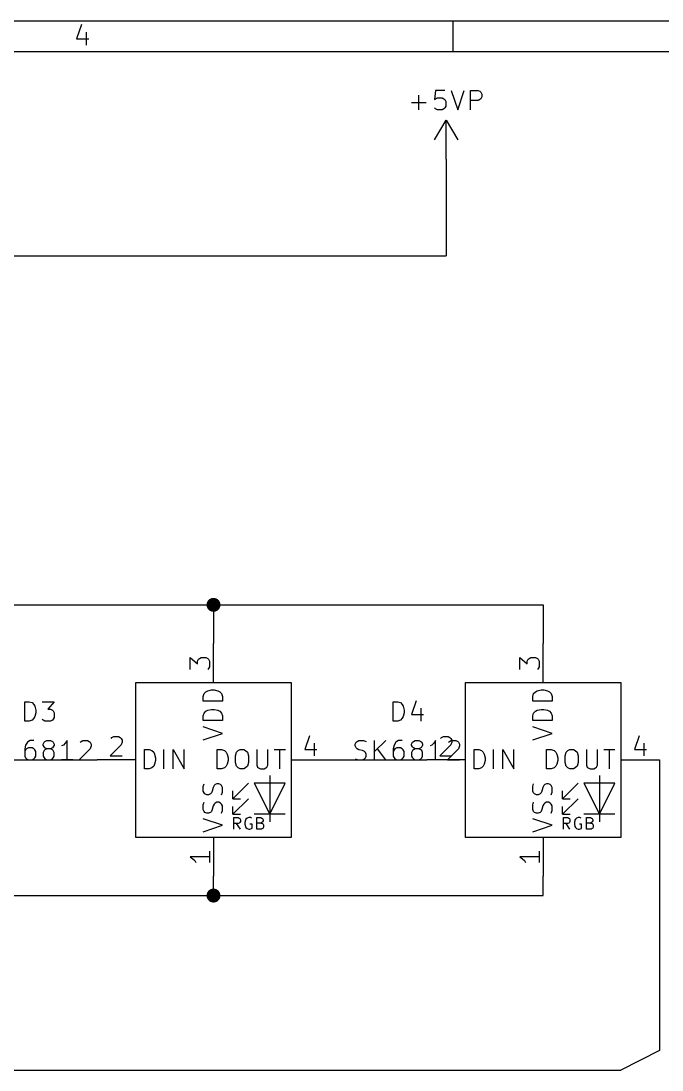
# Model space of a CAD drawing. Extents: x 0.4 to 11.3, y -7.9 to -0.4.
# Drawn here: x 7.154 to 8.807, y -3.1 to -0.394 of the extents above; entities that cross this region are included whole.
import ezdxf

# ---------------------------------------------------------------- set-up
doc = ezdxf.new("R2010")
doc.units = 0
doc.header["$MEASUREMENT"] = 0
for name, color, linetype in [('CYAN2', 4, 'CONTINUOUS'), ('GREEN3', 91, 'CONTINUOUS'), ('LYELLOW', 51, 'CONTINUOUS'), ('RED2', 1, 'CONTINUOUS'), ('RED3', 11, 'CONTINUOUS')]:
    doc.layers.add(name, color=color, linetype=linetype)

msp = doc.modelspace()

# ---------------------------------------------------------------- linework, layer by layer
at = {"layer": 'CYAN2', "linetype": 'CONTINUOUS'}
for p, q in [((8.17976, -0.6228), (8.17976, -0.58471)), ((8.22262, -0.5728), (8.22024, -0.59661)), ((8.22024, -0.59661), (8.22262, -0.59423)), ((8.24643, -0.5728), (8.22262, -0.5728)), ((8.22262, -0.59423), (8.22738, -0.59185)), ((8.22738, -0.59185), (8.23929, -0.59185)), ((8.23929, -0.59185), (8.24405, -0.59423)), ((8.24405, -0.59423), (8.24643, -0.59661)), ((8.26309, -0.5728), (8.27976, -0.6228)), ((8.27976, -0.6228), (8.29643, -0.5728)), ((8.31309, -0.6228), (8.31309, -0.5728)), ((8.31309, -0.5728), (8.33214, -0.5728)), ((8.33214, -0.5728), (8.33691, -0.57518)), ((8.33691, -0.57518), (8.33929, -0.57757)), ((8.33929, -0.59423), (8.33691, -0.59661)), ((8.33929, -0.57757), (8.34167, -0.58233)), ((8.34167, -0.58947), (8.33929, -0.59423)), ((8.34167, -0.58233), (8.34167, -0.58947)), ((8.16071, -0.60376), (8.19881, -0.60376)), ((8.22262, -0.62043), (8.22024, -0.61804)), ((8.22738, -0.6228), (8.22262, -0.62043)), ((8.24405, -0.62043), (8.23929, -0.6228)), ((8.24643, -0.61804), (8.24405, -0.62043)), ((8.24643, -0.59661), (8.24881, -0.60137)), ((8.24881, -0.61328), (8.24643, -0.61804)), ((8.24881, -0.60137), (8.24881, -0.61328)), ((8.33214, -0.599), (8.31309, -0.599)), ((8.33691, -0.59661), (8.33214, -0.599)), ((8.23929, -0.6228), (8.22738, -0.6228)), ((7.62313, -2.13619), (7.62551, -2.12905)), ((7.62313, -2.13619), (7.62551, -2.12905)), ((7.62313, -2.14809), (7.62313, -2.13619)), ((7.62313, -2.14809), (7.62313, -2.13619)), ((7.62551, -2.12905), (7.63028, -2.12428)), ((7.62551, -2.12905), (7.63028, -2.12428)), ((7.63028, -2.12428), (7.63504, -2.1219)), ((7.63028, -2.12428), (7.63504, -2.1219)), ((7.63504, -2.1219), (7.64456, -2.11952)), ((7.63504, -2.1219), (7.64456, -2.11952)), ((7.64456, -2.11952), (7.6517, -2.11952)), ((7.64456, -2.11952), (7.6517, -2.11952)), ((7.6517, -2.11952), (7.66122, -2.1219)), ((7.6517, -2.11952), (7.66122, -2.1219)), ((7.66122, -2.1219), (7.66599, -2.12428)), ((7.66122, -2.1219), (7.66599, -2.12428)), ((7.66599, -2.12428), (7.67075, -2.12905)), ((7.66599, -2.12428), (7.67075, -2.12905)), ((7.67075, -2.12905), (7.67313, -2.13619)), ((7.67075, -2.12905), (7.67313, -2.13619)), ((7.67313, -2.13619), (7.67313, -2.14809)), ((7.67313, -2.13619), (7.67313, -2.14809)), ((8.47313, -2.13619), (8.47551, -2.12905)), ((8.47313, -2.13619), (8.47551, -2.12905)), ((8.47313, -2.14809), (8.47313, -2.13619)), ((8.47313, -2.14809), (8.47313, -2.13619)), ((8.47551, -2.12905), (8.48028, -2.12428)), ((8.47551, -2.12905), (8.48028, -2.12428)), ((8.48028, -2.12428), (8.48504, -2.1219)), ((8.48028, -2.12428), (8.48504, -2.1219)), ((8.48504, -2.1219), (8.49456, -2.11952)), ((8.48504, -2.1219), (8.49456, -2.11952)), ((8.49456, -2.11952), (8.5017, -2.11952)), ((8.49456, -2.11952), (8.5017, -2.11952)), ((8.5017, -2.11952), (8.51122, -2.1219)), ((8.5017, -2.11952), (8.51122, -2.1219)), ((8.51122, -2.1219), (8.51599, -2.12428)), ((8.51122, -2.1219), (8.51599, -2.12428)), ((8.51599, -2.12428), (8.52075, -2.12905)), ((8.51599, -2.12428), (8.52075, -2.12905)), ((8.52075, -2.12905), (8.52313, -2.13619)), ((8.52075, -2.12905), (8.52313, -2.13619)), ((8.52313, -2.13619), (8.52313, -2.14809)), ((8.52313, -2.13619), (8.52313, -2.14809)), ((7.16309, -2.19981), (7.16309, -2.14981)), ((7.16309, -2.14981), (7.175, -2.14981)), ((7.175, -2.14981), (7.18214, -2.15219)), ((7.18214, -2.15219), (7.18691, -2.15695)), ((7.18691, -2.15695), (7.18929, -2.16171)), ((7.18929, -2.16171), (7.19167, -2.17124)), ((7.20833, -2.14981), (7.23929, -2.14981)), ((7.23929, -2.14981), (7.22262, -2.16885)), ((7.67313, -2.14809), (7.62313, -2.14809)), ((7.67313, -2.14809), (7.62313, -2.14809)), ((8.11309, -2.19981), (8.11309, -2.14981)), ((8.11309, -2.14981), (8.125, -2.14981)), ((8.11309, -2.19981), (8.11309, -2.14981)), ((8.11309, -2.14981), (8.125, -2.14981)), ((8.125, -2.14981), (8.13214, -2.15219)), ((8.125, -2.14981), (8.13214, -2.15219)), ((8.13214, -2.15219), (8.13691, -2.15695)), ((8.13214, -2.15219), (8.13691, -2.15695)), ((8.13691, -2.15695), (8.13929, -2.16171)), ((8.13691, -2.15695), (8.13929, -2.16171)), ((8.13929, -2.16171), (8.14167, -2.17124)), ((8.13929, -2.16171), (8.14167, -2.17124)), ((8.17262, -2.14743), (8.16072, -2.18314)), ((8.17262, -2.14743), (8.16072, -2.18314)), ((8.52313, -2.14809), (8.47313, -2.14809)), ((8.52313, -2.14809), (8.47313, -2.14809)), ((7.18929, -2.1879), (7.18691, -2.19267)), ((7.19167, -2.17838), (7.18929, -2.1879)), ((7.19167, -2.17124), (7.19167, -2.17838)), ((7.22262, -2.16885), (7.22976, -2.16885)), ((7.22976, -2.16885), (7.23452, -2.17124)), ((7.23452, -2.17124), (7.23691, -2.17362)), ((7.23691, -2.17362), (7.23929, -2.17838)), ((7.23929, -2.19028), (7.23691, -2.19505)), ((7.23929, -2.17838), (7.23929, -2.19028)), ((7.62313, -2.18619), (7.62551, -2.17905)), ((7.62313, -2.18619), (7.62551, -2.17905)), ((7.62313, -2.19809), (7.62313, -2.18619)), ((7.62313, -2.19809), (7.62313, -2.18619)), ((7.62551, -2.17905), (7.63028, -2.17428)), ((7.62551, -2.17905), (7.63028, -2.17428)), ((7.63028, -2.17428), (7.63504, -2.1719)), ((7.63028, -2.17428), (7.63504, -2.1719)), ((7.63504, -2.1719), (7.64456, -2.16952)), ((7.63504, -2.1719), (7.64456, -2.16952)), ((7.64456, -2.16952), (7.6517, -2.16952)), ((7.64456, -2.16952), (7.6517, -2.16952)), ((7.6517, -2.16952), (7.66122, -2.1719)), ((7.6517, -2.16952), (7.66122, -2.1719)), ((7.66122, -2.1719), (7.66599, -2.17428)), ((7.66122, -2.1719), (7.66599, -2.17428)), ((7.66599, -2.17428), (7.67075, -2.17905)), ((7.66599, -2.17428), (7.67075, -2.17905)), ((7.67075, -2.17905), (7.67313, -2.18619)), ((7.67075, -2.17905), (7.67313, -2.18619)), ((7.67313, -2.18619), (7.67313, -2.19809)), ((7.67313, -2.18619), (7.67313, -2.19809)), ((8.13929, -2.1879), (8.13691, -2.19267)), ((8.13929, -2.1879), (8.13691, -2.19267)), ((8.14167, -2.17838), (8.13929, -2.1879)), ((8.14167, -2.17838), (8.13929, -2.1879)), ((8.14167, -2.17124), (8.14167, -2.17838)), ((8.14167, -2.17124), (8.14167, -2.17838)), ((8.16072, -2.18314), (8.19167, -2.18314)), ((8.16072, -2.18314), (8.19167, -2.18314)), ((8.18452, -2.16648), (8.18452, -2.19981)), ((8.18452, -2.16648), (8.18452, -2.19981)), ((8.47313, -2.18619), (8.47551, -2.17905)), ((8.47313, -2.18619), (8.47551, -2.17905)), ((8.47313, -2.19809), (8.47313, -2.18619)), ((8.47313, -2.19809), (8.47313, -2.18619)), ((8.47551, -2.17905), (8.48028, -2.17428)), ((8.47551, -2.17905), (8.48028, -2.17428)), ((8.48028, -2.17428), (8.48504, -2.1719)), ((8.48028, -2.17428), (8.48504, -2.1719)), ((8.48504, -2.1719), (8.49456, -2.16952)), ((8.48504, -2.1719), (8.49456, -2.16952)), ((8.49456, -2.16952), (8.5017, -2.16952)), ((8.49456, -2.16952), (8.5017, -2.16952)), ((8.5017, -2.16952), (8.51122, -2.1719)), ((8.5017, -2.16952), (8.51122, -2.1719)), ((8.51122, -2.1719), (8.51599, -2.17428)), ((8.51122, -2.1719), (8.51599, -2.17428)), ((8.51599, -2.17428), (8.52075, -2.17905)), ((8.51599, -2.17428), (8.52075, -2.17905)), ((8.52075, -2.17905), (8.52313, -2.18619)), ((8.52075, -2.17905), (8.52313, -2.18619)), ((8.52313, -2.18619), (8.52313, -2.19809)), ((8.52313, -2.18619), (8.52313, -2.19809)), ((7.175, -2.19981), (7.16309, -2.19981)), ((7.18214, -2.19743), (7.175, -2.19981)), ((7.18691, -2.19267), (7.18214, -2.19743)), ((7.21072, -2.19743), (7.20833, -2.19505)), ((7.21548, -2.19981), (7.21072, -2.19743)), ((7.22976, -2.19981), (7.21548, -2.19981)), ((7.23452, -2.19743), (7.22976, -2.19981)), ((7.23691, -2.19505), (7.23452, -2.19743)), ((7.67313, -2.19809), (7.62313, -2.19809)), ((7.67313, -2.19809), (7.62313, -2.19809)), ((7.67313, -2.23143), (7.62313, -2.21476)), ((7.67313, -2.23143), (7.62313, -2.21476)), ((8.125, -2.19981), (8.11309, -2.19981)), ((8.125, -2.19981), (8.11309, -2.19981)), ((8.13214, -2.19743), (8.125, -2.19981)), ((8.13214, -2.19743), (8.125, -2.19981)), ((8.13691, -2.19267), (8.13214, -2.19743)), ((8.13691, -2.19267), (8.13214, -2.19743)), ((8.52313, -2.19809), (8.47313, -2.19809)), ((8.52313, -2.19809), (8.47313, -2.19809)), ((8.52313, -2.23143), (8.47313, -2.21476)), ((8.52313, -2.23143), (8.47313, -2.21476)), ((7.62313, -2.24809), (7.67313, -2.23143)), ((7.62313, -2.24809), (7.67313, -2.23143)), ((8.47313, -2.24809), (8.52313, -2.23143)), ((8.47313, -2.24809), (8.52313, -2.23143)), ((7.16548, -2.26171), (7.1631, -2.27124)), ((7.1631, -2.27124), (7.1631, -2.29028)), ((7.17024, -2.25457), (7.16548, -2.26171)), ((7.16786, -2.27124), (7.16548, -2.27362)), ((7.17262, -2.26885), (7.16786, -2.27124)), ((7.17262, -2.25219), (7.17024, -2.25457)), ((7.17738, -2.24981), (7.17262, -2.25219)), ((7.18215, -2.26885), (7.17262, -2.26885)), ((7.18691, -2.24981), (7.17738, -2.24981)), ((7.18691, -2.27124), (7.18215, -2.26885)), ((7.18929, -2.27362), (7.18691, -2.27124)), ((7.21072, -2.25933), (7.21309, -2.25457)), ((7.21072, -2.26171), (7.21072, -2.25933)), ((7.21309, -2.26648), (7.21072, -2.26171)), ((7.21309, -2.25457), (7.21548, -2.25219)), ((7.21548, -2.26885), (7.21309, -2.26648)), ((7.21548, -2.25219), (7.22024, -2.24981)), ((7.22024, -2.27124), (7.21548, -2.26885)), ((7.22024, -2.27124), (7.21548, -2.27362)), ((7.22024, -2.24981), (7.22976, -2.24981)), ((7.22976, -2.27124), (7.22024, -2.27124)), ((7.22976, -2.24981), (7.23452, -2.25219)), ((7.23452, -2.26885), (7.22976, -2.27124)), ((7.23452, -2.27362), (7.22976, -2.27124)), ((7.23452, -2.25219), (7.23691, -2.25457)), ((7.23691, -2.26648), (7.23452, -2.26885)), ((7.23691, -2.25457), (7.23929, -2.25933)), ((7.23929, -2.26171), (7.23691, -2.26648)), ((7.23929, -2.25933), (7.23929, -2.26171)), ((7.26309, -2.26171), (7.25833, -2.26409)), ((7.26786, -2.25695), (7.26309, -2.26171)), ((7.27262, -2.24981), (7.26786, -2.25695)), ((7.27262, -2.29981), (7.27262, -2.24981)), ((7.33214, -2.27124), (7.30357, -2.29981)), ((7.30595, -2.25457), (7.30833, -2.25219)), ((7.30833, -2.25219), (7.31309, -2.24981)), ((7.31309, -2.24981), (7.325, -2.24981)), ((7.325, -2.24981), (7.32976, -2.25219)), ((7.32976, -2.25219), (7.33214, -2.25457)), ((7.33214, -2.25457), (7.33452, -2.25933)), ((7.33452, -2.26409), (7.33214, -2.27124)), ((7.33452, -2.25933), (7.33452, -2.26409)), ((7.4719, -2.32313), (7.4719, -2.27313)), ((7.4719, -2.27313), (7.48381, -2.27313)), ((7.4719, -2.32313), (7.4719, -2.27313)), ((7.4719, -2.27313), (7.48381, -2.27313)), ((7.48381, -2.27313), (7.49095, -2.27551)), ((7.48381, -2.27313), (7.49095, -2.27551)), ((7.5219, -2.32313), (7.5219, -2.27313)), ((7.5219, -2.32313), (7.5219, -2.27313)), ((7.54571, -2.32313), (7.54571, -2.27313)), ((7.54571, -2.27313), (7.57428, -2.32313)), ((7.54571, -2.32313), (7.54571, -2.27313)), ((7.54571, -2.27313), (7.57428, -2.32313)), ((7.57428, -2.32313), (7.57428, -2.27313)), ((7.57428, -2.32313), (7.57428, -2.27313)), ((7.65904, -2.32313), (7.65904, -2.27313)), ((7.65904, -2.27313), (7.67095, -2.27313)), ((7.65904, -2.32313), (7.65904, -2.27313)), ((7.65904, -2.27313), (7.67095, -2.27313)), ((7.67095, -2.27313), (7.67809, -2.27551)), ((7.67095, -2.27313), (7.67809, -2.27551)), ((7.71381, -2.27551), (7.71857, -2.27313)), ((7.71381, -2.27551), (7.71857, -2.27313)), ((7.71857, -2.27313), (7.72809, -2.27313)), ((7.71857, -2.27313), (7.72809, -2.27313)), ((7.72809, -2.27313), (7.73285, -2.27551)), ((7.72809, -2.27313), (7.73285, -2.27551)), ((7.76143, -2.27313), (7.76143, -2.31361)), ((7.76143, -2.27313), (7.76143, -2.31361)), ((7.79, -2.31361), (7.79, -2.27313)), ((7.79, -2.31361), (7.79, -2.27313)), ((7.80667, -2.27313), (7.83524, -2.27313)), ((7.80667, -2.27313), (7.83524, -2.27313)), ((7.82095, -2.32313), (7.82095, -2.27313)), ((7.82095, -2.32313), (7.82095, -2.27313)), ((8.01548, -2.25933), (8.01786, -2.25457)), ((8.01548, -2.25933), (8.01786, -2.25457)), ((8.01548, -2.26409), (8.01548, -2.25933)), ((8.01548, -2.26409), (8.01548, -2.25933)), ((8.01786, -2.26885), (8.01548, -2.26409)), ((8.01786, -2.26885), (8.01548, -2.26409)), ((8.01786, -2.25457), (8.02024, -2.25219)), ((8.01786, -2.25457), (8.02024, -2.25219)), ((8.02024, -2.27124), (8.01786, -2.26885)), ((8.02024, -2.27124), (8.01786, -2.26885)), ((8.02024, -2.25219), (8.025, -2.24981)), ((8.02024, -2.25219), (8.025, -2.24981)), ((8.025, -2.27362), (8.02024, -2.27124)), ((8.025, -2.27362), (8.02024, -2.27124)), ((8.025, -2.24981), (8.03691, -2.24981)), ((8.025, -2.24981), (8.03691, -2.24981)), ((8.03691, -2.24981), (8.04405, -2.25219)), ((8.03691, -2.24981), (8.04405, -2.25219)), ((8.06548, -2.29981), (8.06548, -2.24981)), ((8.09405, -2.24981), (8.06548, -2.27838)), ((8.06548, -2.29981), (8.06548, -2.24981)), ((8.09405, -2.24981), (8.06548, -2.27838)), ((8.09405, -2.29981), (8.07262, -2.27124)), ((8.09405, -2.29981), (8.07262, -2.27124)), ((8.11548, -2.26171), (8.1131, -2.27124)), ((8.11548, -2.26171), (8.1131, -2.27124)), ((8.1131, -2.27124), (8.1131, -2.29028)), ((8.1131, -2.27124), (8.1131, -2.29028)), ((8.12024, -2.25457), (8.11548, -2.26171)), ((8.12024, -2.25457), (8.11548, -2.26171)), ((8.11786, -2.27124), (8.11548, -2.27362)), ((8.11786, -2.27124), (8.11548, -2.27362)), ((8.12262, -2.26885), (8.11786, -2.27124)), ((8.12262, -2.26885), (8.11786, -2.27124)), ((8.12262, -2.25219), (8.12024, -2.25457)), ((8.12262, -2.25219), (8.12024, -2.25457)), ((8.12738, -2.24981), (8.12262, -2.25219)), ((8.12738, -2.24981), (8.12262, -2.25219)), ((8.13215, -2.26885), (8.12262, -2.26885)), ((8.13215, -2.26885), (8.12262, -2.26885)), ((8.13691, -2.24981), (8.12738, -2.24981)), ((8.13691, -2.24981), (8.12738, -2.24981)), ((8.13691, -2.27124), (8.13215, -2.26885)), ((8.13691, -2.27124), (8.13215, -2.26885)), ((8.13929, -2.27362), (8.13691, -2.27124)), ((8.13929, -2.27362), (8.13691, -2.27124)), ((8.16072, -2.25933), (8.16309, -2.25457)), ((8.16072, -2.25933), (8.16309, -2.25457)), ((8.16072, -2.26171), (8.16072, -2.25933)), ((8.16072, -2.26171), (8.16072, -2.25933)), ((8.16309, -2.26648), (8.16072, -2.26171)), ((8.16309, -2.26648), (8.16072, -2.26171)), ((8.16309, -2.25457), (8.16548, -2.25219)), ((8.16309, -2.25457), (8.16548, -2.25219)), ((8.16548, -2.26885), (8.16309, -2.26648)), ((8.16548, -2.26885), (8.16309, -2.26648)), ((8.16548, -2.25219), (8.17024, -2.24981)), ((8.16548, -2.25219), (8.17024, -2.24981)), ((8.17024, -2.27124), (8.16548, -2.26885)), ((8.17024, -2.27124), (8.16548, -2.26885)), ((8.17024, -2.27124), (8.16548, -2.27362)), ((8.17024, -2.27124), (8.16548, -2.27362)), ((8.17024, -2.24981), (8.17976, -2.24981)), ((8.17024, -2.24981), (8.17976, -2.24981)), ((8.17976, -2.27124), (8.17024, -2.27124)), ((8.17976, -2.27124), (8.17024, -2.27124)), ((8.17976, -2.24981), (8.18452, -2.25219)), ((8.17976, -2.24981), (8.18452, -2.25219)), ((8.18452, -2.26885), (8.17976, -2.27124)), ((8.18452, -2.26885), (8.17976, -2.27124)), ((8.18452, -2.27362), (8.17976, -2.27124)), ((8.18452, -2.27362), (8.17976, -2.27124)), ((8.18452, -2.25219), (8.18691, -2.25457)), ((8.18452, -2.25219), (8.18691, -2.25457)), ((8.18691, -2.26648), (8.18452, -2.26885)), ((8.18691, -2.26648), (8.18452, -2.26885)), ((8.18691, -2.25457), (8.18929, -2.25933)), ((8.18691, -2.25457), (8.18929, -2.25933)), ((8.18929, -2.26171), (8.18691, -2.26648)), ((8.18929, -2.26171), (8.18691, -2.26648)), ((8.18929, -2.25933), (8.18929, -2.26171)), ((8.18929, -2.25933), (8.18929, -2.26171)), ((8.21309, -2.26171), (8.20833, -2.26409)), ((8.21309, -2.26171), (8.20833, -2.26409)), ((8.21786, -2.25695), (8.21309, -2.26171)), ((8.21786, -2.25695), (8.21309, -2.26171)), ((8.22262, -2.24981), (8.21786, -2.25695)), ((8.22262, -2.24981), (8.21786, -2.25695)), ((8.22262, -2.29981), (8.22262, -2.24981)), ((8.22262, -2.29981), (8.22262, -2.24981)), ((8.28214, -2.27124), (8.25357, -2.29981)), ((8.28214, -2.27124), (8.25357, -2.29981)), ((8.25595, -2.25457), (8.25833, -2.25219)), ((8.25595, -2.25457), (8.25833, -2.25219)), ((8.25833, -2.25219), (8.26309, -2.24981)), ((8.25833, -2.25219), (8.26309, -2.24981)), ((8.26309, -2.24981), (8.275, -2.24981)), ((8.26309, -2.24981), (8.275, -2.24981)), ((8.275, -2.24981), (8.27976, -2.25219)), ((8.275, -2.24981), (8.27976, -2.25219)), ((8.27976, -2.25219), (8.28214, -2.25457)), ((8.27976, -2.25219), (8.28214, -2.25457)), ((8.28214, -2.25457), (8.28452, -2.25933)), ((8.28214, -2.25457), (8.28452, -2.25933)), ((8.28452, -2.26409), (8.28214, -2.27124)), ((8.28452, -2.26409), (8.28214, -2.27124)), ((8.28452, -2.25933), (8.28452, -2.26409)), ((8.28452, -2.25933), (8.28452, -2.26409)), ((8.3219, -2.32313), (8.3219, -2.27313)), ((8.3219, -2.27313), (8.33381, -2.27313)), ((8.3219, -2.32313), (8.3219, -2.27313)), ((8.3219, -2.27313), (8.33381, -2.27313)), ((8.33381, -2.27313), (8.34095, -2.27551)), ((8.33381, -2.27313), (8.34095, -2.27551)), ((8.3719, -2.32313), (8.3719, -2.27313)), ((8.3719, -2.32313), (8.3719, -2.27313)), ((8.39571, -2.32313), (8.39571, -2.27313)), ((8.39571, -2.27313), (8.42428, -2.32313)), ((8.39571, -2.32313), (8.39571, -2.27313)), ((8.39571, -2.27313), (8.42428, -2.32313)), ((8.42428, -2.32313), (8.42428, -2.27313)), ((8.42428, -2.32313), (8.42428, -2.27313)), ((8.50904, -2.32313), (8.50904, -2.27313)), ((8.50904, -2.27313), (8.52095, -2.27313)), ((8.50904, -2.32313), (8.50904, -2.27313)), ((8.50904, -2.27313), (8.52095, -2.27313)), ((8.52095, -2.27313), (8.52809, -2.27551)), ((8.52095, -2.27313), (8.52809, -2.27551)), ((8.56381, -2.27551), (8.56857, -2.27313)), ((8.56381, -2.27551), (8.56857, -2.27313)), ((8.56857, -2.27313), (8.57809, -2.27313)), ((8.56857, -2.27313), (8.57809, -2.27313)), ((8.57809, -2.27313), (8.58285, -2.27551)), ((8.57809, -2.27313), (8.58285, -2.27551)), ((8.61143, -2.27313), (8.61143, -2.31361)), ((8.61143, -2.27313), (8.61143, -2.31361)), ((8.64, -2.31361), (8.64, -2.27313)), ((8.64, -2.31361), (8.64, -2.27313)), ((8.65667, -2.27313), (8.68524, -2.27313)), ((8.65667, -2.27313), (8.68524, -2.27313)), ((8.67095, -2.32313), (8.67095, -2.27313)), ((8.67095, -2.32313), (8.67095, -2.27313)), ((7.16548, -2.27362), (7.1631, -2.27838)), ((7.1631, -2.29028), (7.16548, -2.29505)), ((7.16548, -2.29505), (7.16786, -2.29743)), ((7.16786, -2.29743), (7.17262, -2.29981)), ((7.17262, -2.29981), (7.18215, -2.29981)), ((7.18215, -2.29981), (7.18691, -2.29743)), ((7.18691, -2.29743), (7.18929, -2.29505)), ((7.19167, -2.27838), (7.18929, -2.27362)), ((7.18929, -2.29505), (7.19167, -2.29028)), ((7.19167, -2.29028), (7.19167, -2.27838)), ((7.21309, -2.276), (7.21072, -2.28076)), ((7.21072, -2.28076), (7.21072, -2.29028)), ((7.21072, -2.29028), (7.21309, -2.29505)), ((7.21548, -2.27362), (7.21309, -2.276)), ((7.21309, -2.29505), (7.21548, -2.29743)), ((7.21548, -2.29743), (7.22024, -2.29981)), ((7.22024, -2.29981), (7.22976, -2.29981)), ((7.22976, -2.29981), (7.23452, -2.29743)), ((7.23691, -2.276), (7.23452, -2.27362)), ((7.23452, -2.29743), (7.23691, -2.29505)), ((7.23929, -2.28076), (7.23691, -2.276)), ((7.23691, -2.29505), (7.23929, -2.29028)), ((7.23929, -2.29028), (7.23929, -2.28076)), ((7.28691, -2.29981), (7.25833, -2.29981)), ((7.30357, -2.29981), (7.33452, -2.29981)), ((7.49095, -2.27551), (7.49571, -2.28028)), ((7.49095, -2.27551), (7.49571, -2.28028)), ((7.49571, -2.28028), (7.49809, -2.28504)), ((7.49571, -2.28028), (7.49809, -2.28504)), ((7.49809, -2.28504), (7.50047, -2.29456)), ((7.49809, -2.28504), (7.50047, -2.29456)), ((7.50047, -2.29456), (7.50047, -2.3017)), ((7.50047, -2.29456), (7.50047, -2.3017)), ((7.67809, -2.27551), (7.68285, -2.28028)), ((7.67809, -2.27551), (7.68285, -2.28028)), ((7.68285, -2.28028), (7.68524, -2.28504)), ((7.68285, -2.28028), (7.68524, -2.28504)), ((7.68524, -2.28504), (7.68761, -2.29456)), ((7.68524, -2.28504), (7.68761, -2.29456)), ((7.68761, -2.29456), (7.68761, -2.3017)), ((7.68761, -2.29456), (7.68761, -2.3017)), ((7.70667, -2.2898), (7.70904, -2.28028)), ((7.70667, -2.2898), (7.70904, -2.28028)), ((7.70667, -2.30646), (7.70667, -2.2898)), ((7.70667, -2.30646), (7.70667, -2.2898)), ((7.70904, -2.28028), (7.71381, -2.27551)), ((7.70904, -2.28028), (7.71381, -2.27551)), ((7.73285, -2.27551), (7.73761, -2.28028)), ((7.73285, -2.27551), (7.73761, -2.28028)), ((7.73761, -2.28028), (7.74, -2.2898)), ((7.73761, -2.28028), (7.74, -2.2898)), ((7.74, -2.2898), (7.74, -2.30646)), ((7.74, -2.2898), (7.74, -2.30646)), ((8.01548, -2.29743), (8.02262, -2.29981)), ((8.01548, -2.29743), (8.02262, -2.29981)), ((8.02262, -2.29981), (8.03453, -2.29981)), ((8.02262, -2.29981), (8.03453, -2.29981)), ((8.03453, -2.276), (8.025, -2.27362)), ((8.03453, -2.276), (8.025, -2.27362)), ((8.03929, -2.27838), (8.03453, -2.276)), ((8.03929, -2.27838), (8.03453, -2.276)), ((8.03453, -2.29981), (8.03929, -2.29743)), ((8.03453, -2.29981), (8.03929, -2.29743)), ((8.04167, -2.28076), (8.03929, -2.27838)), ((8.04167, -2.28076), (8.03929, -2.27838)), ((8.03929, -2.29743), (8.04167, -2.29505)), ((8.03929, -2.29743), (8.04167, -2.29505)), ((8.04405, -2.28552), (8.04167, -2.28076)), ((8.04405, -2.28552), (8.04167, -2.28076)), ((8.04167, -2.29505), (8.04405, -2.29028)), ((8.04167, -2.29505), (8.04405, -2.29028)), ((8.04405, -2.29028), (8.04405, -2.28552)), ((8.04405, -2.29028), (8.04405, -2.28552)), ((8.11548, -2.27362), (8.1131, -2.27838)), ((8.11548, -2.27362), (8.1131, -2.27838)), ((8.1131, -2.29028), (8.11548, -2.29505)), ((8.1131, -2.29028), (8.11548, -2.29505)), ((8.11548, -2.29505), (8.11786, -2.29743)), ((8.11548, -2.29505), (8.11786, -2.29743)), ((8.11786, -2.29743), (8.12262, -2.29981)), ((8.11786, -2.29743), (8.12262, -2.29981)), ((8.12262, -2.29981), (8.13215, -2.29981)), ((8.12262, -2.29981), (8.13215, -2.29981)), ((8.13215, -2.29981), (8.13691, -2.29743)), ((8.13215, -2.29981), (8.13691, -2.29743)), ((8.13691, -2.29743), (8.13929, -2.29505)), ((8.13691, -2.29743), (8.13929, -2.29505)), ((8.14167, -2.27838), (8.13929, -2.27362)), ((8.14167, -2.27838), (8.13929, -2.27362)), ((8.13929, -2.29505), (8.14167, -2.29028)), ((8.13929, -2.29505), (8.14167, -2.29028)), ((8.14167, -2.29028), (8.14167, -2.27838)), ((8.14167, -2.29028), (8.14167, -2.27838)), ((8.16309, -2.276), (8.16072, -2.28076)), ((8.16309, -2.276), (8.16072, -2.28076)), ((8.16072, -2.28076), (8.16072, -2.29028)), ((8.16072, -2.28076), (8.16072, -2.29028)), ((8.16072, -2.29028), (8.16309, -2.29505)), ((8.16072, -2.29028), (8.16309, -2.29505)), ((8.16548, -2.27362), (8.16309, -2.276)), ((8.16548, -2.27362), (8.16309, -2.276)), ((8.16309, -2.29505), (8.16548, -2.29743)), ((8.16309, -2.29505), (8.16548, -2.29743)), ((8.16548, -2.29743), (8.17024, -2.29981)), ((8.16548, -2.29743), (8.17024, -2.29981)), ((8.17024, -2.29981), (8.17976, -2.29981)), ((8.17024, -2.29981), (8.17976, -2.29981)), ((8.17976, -2.29981), (8.18452, -2.29743)), ((8.17976, -2.29981), (8.18452, -2.29743)), ((8.18691, -2.276), (8.18452, -2.27362)), ((8.18691, -2.276), (8.18452, -2.27362)), ((8.18452, -2.29743), (8.18691, -2.29505)), ((8.18452, -2.29743), (8.18691, -2.29505)), ((8.18929, -2.28076), (8.18691, -2.276)), ((8.18929, -2.28076), (8.18691, -2.276)), ((8.18691, -2.29505), (8.18929, -2.29028)), ((8.18691, -2.29505), (8.18929, -2.29028)), ((8.18929, -2.29028), (8.18929, -2.28076)), ((8.18929, -2.29028), (8.18929, -2.28076)), ((8.23691, -2.29981), (8.20833, -2.29981)), ((8.23691, -2.29981), (8.20833, -2.29981)), ((8.25357, -2.29981), (8.28452, -2.29981)), ((8.25357, -2.29981), (8.28452, -2.29981)), ((8.34095, -2.27551), (8.34571, -2.28028)), ((8.34095, -2.27551), (8.34571, -2.28028)), ((8.34571, -2.28028), (8.34809, -2.28504)), ((8.34571, -2.28028), (8.34809, -2.28504)), ((8.34809, -2.28504), (8.35047, -2.29456)), ((8.34809, -2.28504), (8.35047, -2.29456)), ((8.35047, -2.29456), (8.35047, -2.3017)), ((8.35047, -2.29456), (8.35047, -2.3017)), ((8.52809, -2.27551), (8.53285, -2.28028)), ((8.52809, -2.27551), (8.53285, -2.28028)), ((8.53285, -2.28028), (8.53524, -2.28504)), ((8.53285, -2.28028), (8.53524, -2.28504)), ((8.53524, -2.28504), (8.53761, -2.29456)), ((8.53524, -2.28504), (8.53761, -2.29456)), ((8.53761, -2.29456), (8.53761, -2.3017)), ((8.53761, -2.29456), (8.53761, -2.3017)), ((8.55667, -2.2898), (8.55904, -2.28028)), ((8.55667, -2.2898), (8.55904, -2.28028)), ((8.55667, -2.30646), (8.55667, -2.2898)), ((8.55667, -2.30646), (8.55667, -2.2898)), ((8.55904, -2.28028), (8.56381, -2.27551)), ((8.55904, -2.28028), (8.56381, -2.27551)), ((8.58285, -2.27551), (8.58761, -2.28028)), ((8.58285, -2.27551), (8.58761, -2.28028)), ((8.58761, -2.28028), (8.59, -2.2898)), ((8.58761, -2.28028), (8.59, -2.2898)), ((8.59, -2.2898), (8.59, -2.30646)), ((8.59, -2.2898), (8.59, -2.30646)), ((7.48381, -2.32313), (7.4719, -2.32313)), ((7.48381, -2.32313), (7.4719, -2.32313)), ((7.49095, -2.32075), (7.48381, -2.32313)), ((7.49095, -2.32075), (7.48381, -2.32313)), ((7.49571, -2.31599), (7.49095, -2.32075)), ((7.49571, -2.31599), (7.49095, -2.32075)), ((7.49809, -2.31122), (7.49571, -2.31599)), ((7.49809, -2.31122), (7.49571, -2.31599)), ((7.50047, -2.3017), (7.49809, -2.31122)), ((7.50047, -2.3017), (7.49809, -2.31122)), ((7.67095, -2.32313), (7.65904, -2.32313)), ((7.67095, -2.32313), (7.65904, -2.32313)), ((7.67809, -2.32075), (7.67095, -2.32313)), ((7.67809, -2.32075), (7.67095, -2.32313)), ((7.68285, -2.31599), (7.67809, -2.32075)), ((7.68285, -2.31599), (7.67809, -2.32075)), ((7.68524, -2.31122), (7.68285, -2.31599)), ((7.68524, -2.31122), (7.68285, -2.31599)), ((7.68761, -2.3017), (7.68524, -2.31122)), ((7.68761, -2.3017), (7.68524, -2.31122)), ((7.70904, -2.31599), (7.70667, -2.30646)), ((7.70904, -2.31599), (7.70667, -2.30646)), ((7.71381, -2.32075), (7.70904, -2.31599)), ((7.71381, -2.32075), (7.70904, -2.31599)), ((7.71857, -2.32313), (7.71381, -2.32075)), ((7.71857, -2.32313), (7.71381, -2.32075)), ((7.72809, -2.32313), (7.71857, -2.32313)), ((7.72809, -2.32313), (7.71857, -2.32313)), ((7.73285, -2.32075), (7.72809, -2.32313)), ((7.73285, -2.32075), (7.72809, -2.32313)), ((7.73761, -2.31599), (7.73285, -2.32075)), ((7.73761, -2.31599), (7.73285, -2.32075)), ((7.74, -2.30646), (7.73761, -2.31599)), ((7.74, -2.30646), (7.73761, -2.31599)), ((7.76143, -2.31361), (7.76381, -2.31837)), ((7.76143, -2.31361), (7.76381, -2.31837)), ((7.76381, -2.31837), (7.76619, -2.32075)), ((7.76381, -2.31837), (7.76619, -2.32075)), ((7.76619, -2.32075), (7.77095, -2.32313)), ((7.76619, -2.32075), (7.77095, -2.32313)), ((7.77095, -2.32313), (7.78047, -2.32313)), ((7.77095, -2.32313), (7.78047, -2.32313)), ((7.78047, -2.32313), (7.78524, -2.32075)), ((7.78047, -2.32313), (7.78524, -2.32075)), ((7.78524, -2.32075), (7.78762, -2.31837)), ((7.78524, -2.32075), (7.78762, -2.31837)), ((7.78762, -2.31837), (7.79, -2.31361)), ((7.78762, -2.31837), (7.79, -2.31361)), ((8.33381, -2.32313), (8.3219, -2.32313)), ((8.33381, -2.32313), (8.3219, -2.32313)), ((8.34095, -2.32075), (8.33381, -2.32313)), ((8.34095, -2.32075), (8.33381, -2.32313)), ((8.34571, -2.31599), (8.34095, -2.32075)), ((8.34571, -2.31599), (8.34095, -2.32075)), ((8.34809, -2.31122), (8.34571, -2.31599)), ((8.34809, -2.31122), (8.34571, -2.31599)), ((8.35047, -2.3017), (8.34809, -2.31122)), ((8.35047, -2.3017), (8.34809, -2.31122)), ((8.52095, -2.32313), (8.50904, -2.32313)), ((8.52095, -2.32313), (8.50904, -2.32313)), ((8.52809, -2.32075), (8.52095, -2.32313)), ((8.52809, -2.32075), (8.52095, -2.32313)), ((8.53285, -2.31599), (8.52809, -2.32075)), ((8.53285, -2.31599), (8.52809, -2.32075)), ((8.53524, -2.31122), (8.53285, -2.31599)), ((8.53524, -2.31122), (8.53285, -2.31599)), ((8.53761, -2.3017), (8.53524, -2.31122)), ((8.53761, -2.3017), (8.53524, -2.31122)), ((8.55904, -2.31599), (8.55667, -2.30646)), ((8.55904, -2.31599), (8.55667, -2.30646)), ((8.56381, -2.32075), (8.55904, -2.31599)), ((8.56381, -2.32075), (8.55904, -2.31599)), ((8.56857, -2.32313), (8.56381, -2.32075)), ((8.56857, -2.32313), (8.56381, -2.32075)), ((8.57809, -2.32313), (8.56857, -2.32313)), ((8.57809, -2.32313), (8.56857, -2.32313)), ((8.58285, -2.32075), (8.57809, -2.32313)), ((8.58285, -2.32075), (8.57809, -2.32313)), ((8.58761, -2.31599), (8.58285, -2.32075)), ((8.58761, -2.31599), (8.58285, -2.32075)), ((8.59, -2.30646), (8.58761, -2.31599)), ((8.59, -2.30646), (8.58761, -2.31599)), ((8.61143, -2.31361), (8.61381, -2.31837)), ((8.61143, -2.31361), (8.61381, -2.31837)), ((8.61381, -2.31837), (8.61619, -2.32075)), ((8.61381, -2.31837), (8.61619, -2.32075)), ((8.61619, -2.32075), (8.62095, -2.32313)), ((8.61619, -2.32075), (8.62095, -2.32313)), ((8.62095, -2.32313), (8.63047, -2.32313)), ((8.62095, -2.32313), (8.63047, -2.32313)), ((8.63047, -2.32313), (8.63524, -2.32075)), ((8.63047, -2.32313), (8.63524, -2.32075)), ((8.63524, -2.32075), (8.63762, -2.31837)), ((8.63524, -2.32075), (8.63762, -2.31837)), ((8.63762, -2.31837), (8.64, -2.31361)), ((8.63762, -2.31837), (8.64, -2.31361)), ((7.62313, -2.36857), (7.62551, -2.36143)), ((7.62313, -2.36857), (7.62551, -2.36143)), ((7.62313, -2.38047), (7.62313, -2.36857)), ((7.62313, -2.38047), (7.62313, -2.36857)), ((7.62551, -2.38524), (7.62313, -2.38047)), ((7.62551, -2.38524), (7.62313, -2.38047)), ((7.64694, -2.38047), (7.64456, -2.38524)), ((7.64694, -2.38047), (7.64456, -2.38524)), ((7.64932, -2.37095), (7.64694, -2.38047)), ((7.64932, -2.37095), (7.64694, -2.38047)), ((7.6517, -2.36619), (7.64932, -2.37095)), ((7.6517, -2.36619), (7.64932, -2.37095)), ((7.65408, -2.36381), (7.6517, -2.36619)), ((7.65408, -2.36381), (7.6517, -2.36619)), ((7.65885, -2.36143), (7.65408, -2.36381)), ((7.65885, -2.36143), (7.65408, -2.36381)), ((7.66361, -2.36143), (7.65885, -2.36143)), ((7.66361, -2.36143), (7.65885, -2.36143)), ((7.66837, -2.36381), (7.66361, -2.36143)), ((7.66837, -2.36381), (7.66361, -2.36143)), ((7.67075, -2.36619), (7.66837, -2.36381)), ((7.67075, -2.36619), (7.66837, -2.36381)), ((7.67313, -2.37095), (7.67075, -2.36619)), ((7.67313, -2.37095), (7.67075, -2.36619)), ((7.67313, -2.38285), (7.67313, -2.37095)), ((7.67313, -2.38285), (7.67313, -2.37095)), ((8.47313, -2.36857), (8.47551, -2.36143)), ((8.47313, -2.36857), (8.47551, -2.36143)), ((8.47313, -2.38047), (8.47313, -2.36857)), ((8.47313, -2.38047), (8.47313, -2.36857)), ((8.47551, -2.38524), (8.47313, -2.38047)), ((8.47551, -2.38524), (8.47313, -2.38047)), ((8.49694, -2.38047), (8.49456, -2.38524)), ((8.49694, -2.38047), (8.49456, -2.38524)), ((8.49932, -2.37095), (8.49694, -2.38047)), ((8.49932, -2.37095), (8.49694, -2.38047)), ((8.5017, -2.36619), (8.49932, -2.37095)), ((8.5017, -2.36619), (8.49932, -2.37095)), ((8.50408, -2.36381), (8.5017, -2.36619)), ((8.50408, -2.36381), (8.5017, -2.36619)), ((8.50885, -2.36143), (8.50408, -2.36381)), ((8.50885, -2.36143), (8.50408, -2.36381)), ((8.51361, -2.36143), (8.50885, -2.36143)), ((8.51361, -2.36143), (8.50885, -2.36143)), ((8.51837, -2.36381), (8.51361, -2.36143)), ((8.51837, -2.36381), (8.51361, -2.36143)), ((8.52075, -2.36619), (8.51837, -2.36381)), ((8.52075, -2.36619), (8.51837, -2.36381)), ((8.52313, -2.37095), (8.52075, -2.36619)), ((8.52313, -2.37095), (8.52075, -2.36619)), ((8.52313, -2.38285), (8.52313, -2.37095)), ((8.52313, -2.38285), (8.52313, -2.37095)), ((7.62789, -2.38762), (7.62551, -2.38524)), ((7.62789, -2.38762), (7.62551, -2.38524)), ((7.63265, -2.39), (7.62789, -2.38762)), ((7.63265, -2.39), (7.62789, -2.38762)), ((7.63742, -2.39), (7.63265, -2.39)), ((7.63742, -2.39), (7.63265, -2.39)), ((7.64218, -2.38762), (7.63742, -2.39)), ((7.64218, -2.38762), (7.63742, -2.39)), ((7.64456, -2.38524), (7.64218, -2.38762)), ((7.64456, -2.38524), (7.64218, -2.38762)), ((7.67075, -2.39), (7.67313, -2.38285)), ((7.67075, -2.39), (7.67313, -2.38285)), ((8.47789, -2.38762), (8.47551, -2.38524)), ((8.47789, -2.38762), (8.47551, -2.38524)), ((8.48265, -2.39), (8.47789, -2.38762)), ((8.48265, -2.39), (8.47789, -2.38762)), ((8.48742, -2.39), (8.48265, -2.39)), ((8.48742, -2.39), (8.48265, -2.39)), ((8.49218, -2.38762), (8.48742, -2.39)), ((8.49218, -2.38762), (8.48742, -2.39)), ((8.49456, -2.38524), (8.49218, -2.38762)), ((8.49456, -2.38524), (8.49218, -2.38762)), ((8.52075, -2.39), (8.52313, -2.38285)), ((8.52075, -2.39), (8.52313, -2.38285)), ((7.62313, -2.41619), (7.62551, -2.40904)), ((7.62313, -2.41619), (7.62551, -2.40904)), ((7.62313, -2.42809), (7.62313, -2.41619)), ((7.62313, -2.42809), (7.62313, -2.41619)), ((7.62551, -2.43285), (7.62313, -2.42809)), ((7.62551, -2.43285), (7.62313, -2.42809)), ((7.62789, -2.43524), (7.62551, -2.43285)), ((7.62789, -2.43524), (7.62551, -2.43285)), ((7.63265, -2.43761), (7.62789, -2.43524)), ((7.63265, -2.43761), (7.62789, -2.43524)), ((7.64218, -2.43524), (7.63742, -2.43761)), ((7.64218, -2.43524), (7.63742, -2.43761)), ((7.64456, -2.43285), (7.64218, -2.43524)), ((7.64456, -2.43285), (7.64218, -2.43524)), ((7.64694, -2.42809), (7.64456, -2.43285)), ((7.64694, -2.42809), (7.64456, -2.43285)), ((7.64932, -2.41857), (7.64694, -2.42809)), ((7.64932, -2.41857), (7.64694, -2.42809)), ((7.6517, -2.41381), (7.64932, -2.41857)), ((7.6517, -2.41381), (7.64932, -2.41857)), ((7.65408, -2.41143), (7.6517, -2.41381)), ((7.65408, -2.41143), (7.6517, -2.41381)), ((7.65885, -2.40904), (7.65408, -2.41143)), ((7.65885, -2.40904), (7.65408, -2.41143)), ((7.66361, -2.40904), (7.65885, -2.40904)), ((7.66361, -2.40904), (7.65885, -2.40904)), ((7.66837, -2.41143), (7.66361, -2.40904)), ((7.66837, -2.41143), (7.66361, -2.40904)), ((7.67075, -2.41381), (7.66837, -2.41143)), ((7.67075, -2.41381), (7.66837, -2.41143)), ((7.67313, -2.41857), (7.67075, -2.41381)), ((7.67313, -2.41857), (7.67075, -2.41381)), ((7.67075, -2.43761), (7.67313, -2.43047)), ((7.67075, -2.43761), (7.67313, -2.43047)), ((7.67313, -2.43047), (7.67313, -2.41857)), ((7.67313, -2.43047), (7.67313, -2.41857)), ((8.47313, -2.41619), (8.47551, -2.40904)), ((8.47313, -2.41619), (8.47551, -2.40904)), ((8.47313, -2.42809), (8.47313, -2.41619)), ((8.47313, -2.42809), (8.47313, -2.41619)), ((8.47551, -2.43285), (8.47313, -2.42809)), ((8.47551, -2.43285), (8.47313, -2.42809)), ((8.47789, -2.43524), (8.47551, -2.43285)), ((8.47789, -2.43524), (8.47551, -2.43285)), ((8.48265, -2.43761), (8.47789, -2.43524)), ((8.48265, -2.43761), (8.47789, -2.43524)), ((8.49218, -2.43524), (8.48742, -2.43761)), ((8.49218, -2.43524), (8.48742, -2.43761)), ((8.49456, -2.43285), (8.49218, -2.43524)), ((8.49456, -2.43285), (8.49218, -2.43524)), ((8.49694, -2.42809), (8.49456, -2.43285)), ((8.49694, -2.42809), (8.49456, -2.43285)), ((8.49932, -2.41857), (8.49694, -2.42809)), ((8.49932, -2.41857), (8.49694, -2.42809)), ((8.5017, -2.41381), (8.49932, -2.41857)), ((8.5017, -2.41381), (8.49932, -2.41857)), ((8.50408, -2.41143), (8.5017, -2.41381)), ((8.50408, -2.41143), (8.5017, -2.41381)), ((8.50885, -2.40904), (8.50408, -2.41143)), ((8.50885, -2.40904), (8.50408, -2.41143)), ((8.51361, -2.40904), (8.50885, -2.40904)), ((8.51361, -2.40904), (8.50885, -2.40904)), ((8.51837, -2.41143), (8.51361, -2.40904)), ((8.51837, -2.41143), (8.51361, -2.40904)), ((8.52075, -2.41381), (8.51837, -2.41143)), ((8.52075, -2.41381), (8.51837, -2.41143)), ((8.52313, -2.41857), (8.52075, -2.41381)), ((8.52313, -2.41857), (8.52075, -2.41381)), ((8.52075, -2.43761), (8.52313, -2.43047)), ((8.52075, -2.43761), (8.52313, -2.43047)), ((8.52313, -2.43047), (8.52313, -2.41857)), ((8.52313, -2.43047), (8.52313, -2.41857)), ((7.67313, -2.46857), (7.62313, -2.4519)), ((7.67313, -2.46857), (7.62313, -2.4519)), ((7.63742, -2.43761), (7.63265, -2.43761)), ((7.63742, -2.43761), (7.63265, -2.43761)), ((8.52313, -2.46857), (8.47313, -2.4519)), ((8.52313, -2.46857), (8.47313, -2.4519)), ((8.48742, -2.43761), (8.48265, -2.43761)), ((8.48742, -2.43761), (8.48265, -2.43761)), ((7.62313, -2.48524), (7.67313, -2.46857)), ((7.62313, -2.48524), (7.67313, -2.46857)), ((8.47313, -2.48524), (8.52313, -2.46857)), ((8.47313, -2.48524), (8.52313, -2.46857))]:
    msp.add_line(p, q, dxfattribs=at)
at = {"layer": 'GREEN3', "linetype": 'CONTINUOUS'}
for p, q in [((8.25, -0.75), (8.25, -1)), ((6.75, -1), (8.25, -1)), ((6.7, -1.9), (7.65, -1.9)), ((7.65, -1.9), (8.5, -1.9)), ((7.65, -1.9), (7.65, -2)), ((8.5, -1.9), (8.5, -2)), ((7, -2.3), (7.35, -2.3)), ((7.95, -2.3), (8.2, -2.3)), ((8.8, -2.3), (8.8, -3.05)), ((7.65, -2.65), (7.65, -2.6)), ((8.5, -2.65), (8.5, -2.6)), ((6.7, -2.65), (7.65, -2.65)), ((7.65, -2.65), (8.5, -2.65)), ((8.8, -3.05), (8.7, -3.1)), ((1.55, -3.1), (8.7, -3.1))]:
    msp.add_line(p, q, dxfattribs=at)
at = {"layer": 'GREEN3', "const_width": 0.018}
for points in [[(7.641, -1.9, 1), (7.659, -1.9, 1)], [(7.641, -2.65, 1), (7.659, -2.65, 1)]]:
    msp.add_lwpolyline(points, format="xyb", close=True, dxfattribs=at)
at = {"layer": 'LYELLOW', "linetype": 'CONTINUOUS'}
for p, q in [((7.45, -2.5), (7.45, -2.1)), ((7.45, -2.1), (7.85, -2.1)), ((7.85, -2.1), (7.85, -2.5)), ((8.3, -2.5), (8.3, -2.1)), ((8.3, -2.1), (8.7, -2.1)), ((8.7, -2.1), (8.7, -2.5)), ((7.85, -2.5), (7.45, -2.5)), ((8.7, -2.5), (8.3, -2.5))]:
    msp.add_line(p, q, dxfattribs=at)
at = {"layer": 'RED2', "linetype": 'CONTINUOUS'}
for p, q in [((0.3937, -0.3937), (11.2993, -0.3937)), ((7.30928, -0.40283), (7.29709, -0.43938)), ((8.26772, -0.47244), (8.26772, -0.3937)), ((7.32146, -0.42232), (7.32146, -0.45644)), ((7.29709, -0.43938), (7.32878, -0.43938)), ((0.47244, -0.47244), (11.2206, -0.47244)), ((8.22, -0.7), (8.25, -0.65)), ((8.25, -0.75), (8.25, -0.65)), ((8.25, -0.65), (8.28, -0.7)), ((7.65, -2.1), (7.65, -2)), ((7.65, -2.1), (7.65, -2)), ((8.5, -2.1), (8.5, -2)), ((8.5, -2.1), (8.5, -2)), ((7.45, -2.5), (7.45, -2.1)), ((7.45, -2.1), (7.85, -2.1)), ((7.85, -2.1), (7.85, -2.5)), ((8.3, -2.5), (8.3, -2.1)), ((8.3, -2.1), (8.7, -2.1)), ((8.7, -2.1), (8.7, -2.5)), ((7.45, -2.3), (7.35, -2.3)), ((7.45, -2.3), (7.35, -2.3)), ((7.85, -2.3), (7.95, -2.3)), ((7.85, -2.3), (7.95, -2.3)), ((8.3, -2.3), (8.2, -2.3)), ((8.3, -2.3), (8.2, -2.3)), ((8.7, -2.3), (8.8, -2.3)), ((8.7, -2.3), (8.8, -2.3)), ((7.795, -2.34), (7.795, -2.44)), ((8.645, -2.34), (8.645, -2.44)), ((7.74, -2.36), (7.7, -2.4)), ((7.7, -2.4), (7.7, -2.38)), ((7.835, -2.36), (7.755, -2.36)), ((7.755, -2.36), (7.795, -2.44)), ((7.795, -2.44), (7.835, -2.36)), ((8.59, -2.36), (8.55, -2.4)), ((8.55, -2.4), (8.55, -2.38)), ((8.685, -2.36), (8.605, -2.36)), ((8.605, -2.36), (8.645, -2.44)), ((8.645, -2.44), (8.685, -2.36)), ((7.7, -2.4), (7.72, -2.4)), ((7.74, -2.4), (7.7, -2.44)), ((8.55, -2.4), (8.57, -2.4)), ((8.59, -2.4), (8.55, -2.44)), ((7.7, -2.44), (7.7, -2.42)), ((8.55, -2.44), (8.55, -2.42)), ((7.7, -2.44), (7.72, -2.44)), ((7.70214, -2.47869), (7.70214, -2.44869)), ((7.70214, -2.44869), (7.71357, -2.44869)), ((7.71357, -2.44869), (7.71643, -2.45011)), ((7.71643, -2.45011), (7.71785, -2.45154)), ((7.71785, -2.46154), (7.71643, -2.46297)), ((7.71785, -2.45154), (7.71928, -2.4544)), ((7.71928, -2.45869), (7.71785, -2.46154)), ((7.71928, -2.4544), (7.71928, -2.45869)), ((7.73214, -2.45583), (7.73071, -2.46154)), ((7.73071, -2.46154), (7.73071, -2.46583)), ((7.73357, -2.45297), (7.73214, -2.45583)), ((7.73643, -2.45011), (7.73357, -2.45297)), ((7.74071, -2.44869), (7.73643, -2.45011)), ((7.745, -2.44869), (7.74071, -2.44869)), ((7.74785, -2.45011), (7.745, -2.44869)), ((7.835, -2.44), (7.755, -2.44)), ((7.76214, -2.47869), (7.76214, -2.44869)), ((7.76214, -2.44869), (7.77214, -2.44869)), ((7.77214, -2.44869), (7.775, -2.45011)), ((7.775, -2.46154), (7.77214, -2.46297)), ((7.775, -2.45011), (7.77643, -2.45154)), ((7.77643, -2.46011), (7.775, -2.46154)), ((7.77643, -2.45154), (7.77785, -2.4544)), ((7.77785, -2.45726), (7.77643, -2.46011)), ((7.77785, -2.4544), (7.77785, -2.45726)), ((7.795, -2.44), (7.795, -2.46)), ((8.55, -2.44), (8.57, -2.44)), ((8.55214, -2.47869), (8.55214, -2.44869)), ((8.55214, -2.44869), (8.56357, -2.44869)), ((8.56357, -2.44869), (8.56643, -2.45011)), ((8.56643, -2.45011), (8.56785, -2.45154)), ((8.56785, -2.46154), (8.56643, -2.46297)), ((8.56785, -2.45154), (8.56928, -2.4544)), ((8.56928, -2.45869), (8.56785, -2.46154)), ((8.56928, -2.4544), (8.56928, -2.45869)), ((8.58214, -2.45583), (8.58071, -2.46154)), ((8.58071, -2.46154), (8.58071, -2.46583)), ((8.58357, -2.45297), (8.58214, -2.45583)), ((8.58643, -2.45011), (8.58357, -2.45297)), ((8.59071, -2.44869), (8.58643, -2.45011)), ((8.595, -2.44869), (8.59071, -2.44869)), ((8.59785, -2.45011), (8.595, -2.44869)), ((8.685, -2.44), (8.605, -2.44)), ((8.61214, -2.47869), (8.61214, -2.44869)), ((8.61214, -2.44869), (8.62214, -2.44869)), ((8.62214, -2.44869), (8.625, -2.45011)), ((8.625, -2.46154), (8.62214, -2.46297)), ((8.625, -2.45011), (8.62643, -2.45154)), ((8.62643, -2.46011), (8.625, -2.46154)), ((8.62643, -2.45154), (8.62785, -2.4544)), ((8.62785, -2.45726), (8.62643, -2.46011)), ((8.62785, -2.4544), (8.62785, -2.45726)), ((8.645, -2.44), (8.645, -2.46)), ((7.71357, -2.4644), (7.70214, -2.4644)), ((7.71928, -2.47869), (7.70928, -2.4644)), ((7.71643, -2.46297), (7.71357, -2.4644)), ((7.73071, -2.46583), (7.73214, -2.47154)), ((7.73214, -2.47154), (7.73357, -2.4744)), ((7.73357, -2.4744), (7.73643, -2.47726)), ((7.73643, -2.47726), (7.74071, -2.47869)), ((7.74071, -2.47869), (7.74357, -2.47869)), ((7.74928, -2.46583), (7.74357, -2.46583)), ((7.74357, -2.47869), (7.74785, -2.47726)), ((7.74785, -2.47726), (7.74928, -2.47583)), ((7.74928, -2.47583), (7.74928, -2.46583)), ((7.77214, -2.46297), (7.76214, -2.46297)), ((7.77357, -2.47869), (7.76214, -2.47869)), ((7.77214, -2.46297), (7.77643, -2.4644)), ((7.77643, -2.47726), (7.77357, -2.47869)), ((7.77643, -2.4644), (7.77785, -2.46583)), ((7.77785, -2.47583), (7.77643, -2.47726)), ((7.77785, -2.46583), (7.77928, -2.46869)), ((7.77928, -2.47297), (7.77785, -2.47583)), ((7.77928, -2.46869), (7.77928, -2.47297)), ((8.56357, -2.4644), (8.55214, -2.4644)), ((8.56928, -2.47869), (8.55928, -2.4644)), ((8.56643, -2.46297), (8.56357, -2.4644)), ((8.58071, -2.46583), (8.58214, -2.47154)), ((8.58214, -2.47154), (8.58357, -2.4744)), ((8.58357, -2.4744), (8.58643, -2.47726)), ((8.58643, -2.47726), (8.59071, -2.47869)), ((8.59071, -2.47869), (8.59357, -2.47869)), ((8.59928, -2.46583), (8.59357, -2.46583)), ((8.59357, -2.47869), (8.59785, -2.47726)), ((8.59785, -2.47726), (8.59928, -2.47583)), ((8.59928, -2.47583), (8.59928, -2.46583)), ((8.62214, -2.46297), (8.61214, -2.46297)), ((8.62357, -2.47869), (8.61214, -2.47869)), ((8.62214, -2.46297), (8.62643, -2.4644)), ((8.62643, -2.47726), (8.62357, -2.47869)), ((8.62643, -2.4644), (8.62785, -2.46583)), ((8.62785, -2.47583), (8.62643, -2.47726)), ((8.62785, -2.46583), (8.62928, -2.46869)), ((8.62928, -2.47297), (8.62785, -2.47583)), ((8.62928, -2.46869), (8.62928, -2.47297)), ((7.85, -2.5), (7.45, -2.5)), ((7.65, -2.5), (7.65, -2.6)), ((7.65, -2.5), (7.65, -2.6)), ((8.7, -2.5), (8.3, -2.5)), ((8.5, -2.5), (8.5, -2.6)), ((8.5, -2.5), (8.5, -2.6))]:
    msp.add_line(p, q, dxfattribs=at)
at = {"layer": 'RED3', "linetype": 'CONTINUOUS'}
for p, q in [((7.58988, -2.06666), (7.58988, -2.03571)), ((7.58988, -2.03571), (7.60893, -2.05238)), ((7.58988, -2.06666), (7.58988, -2.03571)), ((7.58988, -2.03571), (7.60893, -2.05238)), ((7.60893, -2.04523), (7.61131, -2.04047)), ((7.60893, -2.04523), (7.61131, -2.04047)), ((7.60893, -2.05238), (7.60893, -2.04523)), ((7.60893, -2.05238), (7.60893, -2.04523)), ((7.61131, -2.04047), (7.61369, -2.03809)), ((7.61131, -2.04047), (7.61369, -2.03809)), ((7.61369, -2.03809), (7.61845, -2.03571)), ((7.61369, -2.03809), (7.61845, -2.03571)), ((7.61845, -2.03571), (7.63035, -2.03571)), ((7.61845, -2.03571), (7.63035, -2.03571)), ((7.63035, -2.03571), (7.63512, -2.03809)), ((7.63035, -2.03571), (7.63512, -2.03809)), ((7.63512, -2.03809), (7.6375, -2.04047)), ((7.63512, -2.03809), (7.6375, -2.04047)), ((7.6375, -2.04047), (7.63988, -2.04523)), ((7.6375, -2.04047), (7.63988, -2.04523)), ((7.63988, -2.04523), (7.63988, -2.05952)), ((7.63988, -2.04523), (7.63988, -2.05952)), ((8.43988, -2.06666), (8.43988, -2.03571)), ((8.43988, -2.03571), (8.45893, -2.05238)), ((8.43988, -2.06666), (8.43988, -2.03571)), ((8.43988, -2.03571), (8.45893, -2.05238)), ((8.45893, -2.04523), (8.46131, -2.04047)), ((8.45893, -2.04523), (8.46131, -2.04047)), ((8.45893, -2.05238), (8.45893, -2.04523)), ((8.45893, -2.05238), (8.45893, -2.04523)), ((8.46131, -2.04047), (8.46369, -2.03809)), ((8.46131, -2.04047), (8.46369, -2.03809)), ((8.46369, -2.03809), (8.46845, -2.03571)), ((8.46369, -2.03809), (8.46845, -2.03571)), ((8.46845, -2.03571), (8.48035, -2.03571)), ((8.46845, -2.03571), (8.48035, -2.03571)), ((8.48035, -2.03571), (8.48512, -2.03809)), ((8.48035, -2.03571), (8.48512, -2.03809)), ((8.48512, -2.03809), (8.4875, -2.04047)), ((8.48512, -2.03809), (8.4875, -2.04047)), ((8.4875, -2.04047), (8.48988, -2.04523)), ((8.4875, -2.04047), (8.48988, -2.04523)), ((8.48988, -2.04523), (8.48988, -2.05952)), ((8.48988, -2.04523), (8.48988, -2.05952)), ((7.6375, -2.06428), (7.63512, -2.06666)), ((7.6375, -2.06428), (7.63512, -2.06666)), ((7.63988, -2.05952), (7.6375, -2.06428)), ((7.63988, -2.05952), (7.6375, -2.06428)), ((8.4875, -2.06428), (8.48512, -2.06666)), ((8.4875, -2.06428), (8.48512, -2.06666)), ((8.48988, -2.05952), (8.4875, -2.06428)), ((8.48988, -2.05952), (8.4875, -2.06428)), ((7.38572, -2.24464), (7.38809, -2.24226)), ((7.38572, -2.24464), (7.38809, -2.24226)), ((7.38809, -2.24226), (7.39286, -2.23988)), ((7.38809, -2.24226), (7.39286, -2.23988)), ((7.39286, -2.23988), (7.40476, -2.23988)), ((7.39286, -2.23988), (7.40476, -2.23988)), ((7.40476, -2.23988), (7.40952, -2.24226)), ((7.40476, -2.23988), (7.40952, -2.24226)), ((7.40952, -2.24226), (7.41191, -2.24464)), ((7.40952, -2.24226), (7.41191, -2.24464)), ((7.41191, -2.24464), (7.41429, -2.2494)), ((7.41191, -2.24464), (7.41429, -2.2494)), ((7.89762, -2.2375), (7.88572, -2.27321)), ((7.89762, -2.2375), (7.88572, -2.27321)), ((8.23572, -2.24464), (8.23809, -2.24226)), ((8.23572, -2.24464), (8.23809, -2.24226)), ((8.23809, -2.24226), (8.24286, -2.23988)), ((8.23809, -2.24226), (8.24286, -2.23988)), ((8.24286, -2.23988), (8.25476, -2.23988)), ((8.24286, -2.23988), (8.25476, -2.23988)), ((8.25476, -2.23988), (8.25952, -2.24226)), ((8.25476, -2.23988), (8.25952, -2.24226)), ((8.25952, -2.24226), (8.26191, -2.24464)), ((8.25952, -2.24226), (8.26191, -2.24464)), ((8.26191, -2.24464), (8.26429, -2.2494)), ((8.26191, -2.24464), (8.26429, -2.2494)), ((8.74762, -2.2375), (8.73572, -2.27321)), ((8.74762, -2.2375), (8.73572, -2.27321)), ((7.41191, -2.26131), (7.38333, -2.28988)), ((7.41191, -2.26131), (7.38333, -2.28988)), ((7.41429, -2.25417), (7.41191, -2.26131)), ((7.41429, -2.25417), (7.41191, -2.26131)), ((7.41429, -2.2494), (7.41429, -2.25417)), ((7.41429, -2.2494), (7.41429, -2.25417)), ((7.88572, -2.27321), (7.91667, -2.27321)), ((7.88572, -2.27321), (7.91667, -2.27321)), ((7.90952, -2.25655), (7.90952, -2.28988)), ((7.90952, -2.25655), (7.90952, -2.28988)), ((8.26191, -2.26131), (8.23333, -2.28988)), ((8.26191, -2.26131), (8.23333, -2.28988)), ((8.26429, -2.25417), (8.26191, -2.26131)), ((8.26429, -2.25417), (8.26191, -2.26131)), ((8.26429, -2.2494), (8.26429, -2.25417)), ((8.26429, -2.2494), (8.26429, -2.25417)), ((8.73572, -2.27321), (8.76667, -2.27321)), ((8.73572, -2.27321), (8.76667, -2.27321)), ((8.75952, -2.25655), (8.75952, -2.28988)), ((8.75952, -2.25655), (8.75952, -2.28988)), ((7.38333, -2.28988), (7.41429, -2.28988)), ((7.38333, -2.28988), (7.41429, -2.28988)), ((8.23333, -2.28988), (8.26429, -2.28988)), ((8.23333, -2.28988), (8.26429, -2.28988)), ((7.63988, -2.53571), (7.63988, -2.56428)), ((7.63988, -2.53571), (7.63988, -2.56428)), ((8.48988, -2.53571), (8.48988, -2.56428)), ((8.48988, -2.53571), (8.48988, -2.56428)), ((7.63988, -2.55), (7.58988, -2.55)), ((7.58988, -2.55), (7.59702, -2.55476)), ((7.63988, -2.55), (7.58988, -2.55)), ((7.58988, -2.55), (7.59702, -2.55476)), ((7.59702, -2.55476), (7.60178, -2.55952)), ((7.59702, -2.55476), (7.60178, -2.55952)), ((7.60178, -2.55952), (7.60417, -2.56428)), ((7.60178, -2.55952), (7.60417, -2.56428)), ((8.48988, -2.55), (8.43988, -2.55)), ((8.43988, -2.55), (8.44702, -2.55476)), ((8.48988, -2.55), (8.43988, -2.55)), ((8.43988, -2.55), (8.44702, -2.55476)), ((8.44702, -2.55476), (8.45178, -2.55952)), ((8.44702, -2.55476), (8.45178, -2.55952)), ((8.45178, -2.55952), (8.45417, -2.56428)), ((8.45178, -2.55952), (8.45417, -2.56428))]:
    msp.add_line(p, q, dxfattribs=at)

doc.saveas('drawing.dxf')
